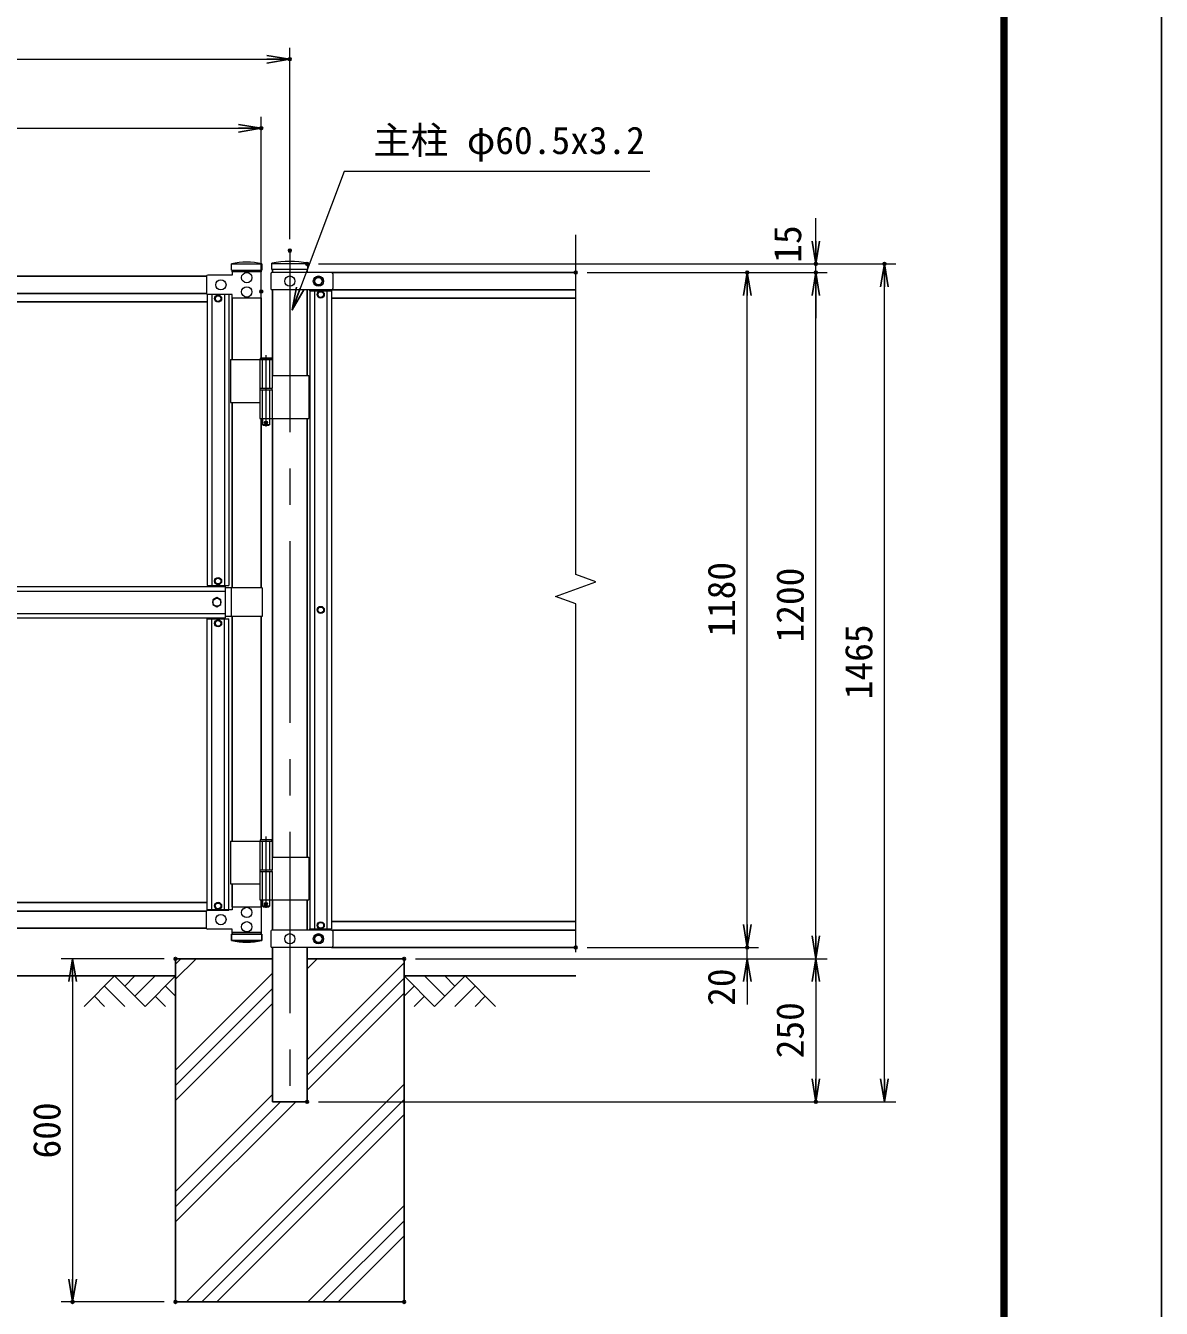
# Model space of a CAD drawing. Units: millimetres, scale not verified. Extents: x -4200 to 4200, y -2969 to 2971.
# Drawn here: x 2213 to 4200, y -898 to 1345 of the extents above; entities that cross this region are included whole.
import ezdxf
from ezdxf.enums import TextEntityAlignment as Align

# ---------------------------------------------------------------- set-up
doc = ezdxf.new("R2010")
doc.units = ezdxf.units.MM
doc.header["$LTSCALE"] = 10
doc.header["$PDMODE"] = 32
doc.header["$PDSIZE"] = 5
doc.linetypes.add('DASHED', pattern=[7.5, 6, -1.5])
doc.linetypes.add('USER1', pattern=[50.8, 31.75, -6.35, 6.35, -6.35])
for name, color, linetype, lineweight in [('0-0_D-STR1', 1, 'Continuous', 25), ('0-1_D-STR3', 3, 'Continuous', 13), ('0-2_D-BMK', 2, 'USER1', 13), ('0-3_D-STR-DIM', 7, 'Continuous', 13), ('0-6_D-STR-TXT', 7, 'Continuous', 13), ('0-7_D-BGD', 7, 'Continuous', 25), ('0-8_D-DCR-HCH', 7, 'Continuous', 13), ('0-9_D-STR4', 7, 'Continuous', 25), ('0-C_D-TTL', 2, 'Continuous', 25)]:
    doc.layers.add(name, color=color, linetype=linetype, lineweight=lineweight)
doc.layers.add('0-4_0', color=7, linetype='Continuous')
doc.layers.add('0-5_Defpoints', color=8, linetype='Continuous')
doc.styles.add('ＭＳ ゴシック', font='')
doc.styles.get('ＭＳ ゴシック').set_extended_font_data('MS Gothic')

# ---------------------------------------------------------------- blocks, each defined once
blk = doc.blocks.new('_Open')
at = {"layer": '0-4_0'}
blk.add_line((-10, 1.667), (0, 0), dxfattribs=at)
blk.add_lwpolyline([(-10, -1.667), (0, 0), (-10, 0)], dxfattribs=at)

msp = doc.modelspace()

# ---------------------------------------------------------------- linework, layer by layer
at = {"layer": '0-0_D-STR1'}
for p, q in [((1775.52, 907.25), (2529.96, 907.25)), ((2574.44, 917.75), (2574.44, 914.75)), ((2625.24, 917.75), (2625.24, 914.75)), ((2644.99, 918.95), (2644.99, 913.74)), ((2705.49, 918.95), (2705.49, 913.74)), ((2747.9, 913.74), (3175.24, 913.74)), ((1775.52, 877.25), (2529.96, 877.25)), ((2568.74, 875.25), (2568.74, 875)), ((2644.99, 883.74), (2644.99, 734.24)), ((2705.49, 883.74), (2705.49, 734.24)), ((2710.24, 881.49), (2710.24, 883.74)), ((2747.89, 883.74), (3175.24, 883.74)), ((1774.74, 862.25), (2530.74, 862.25)), ((2574.44, 869.75), (2574.44, 761.54)), ((2625.24, 869.75), (2625.24, 764.54)), ((2748.24, 868.74), (3175.24, 868.74)), ((2574.44, 686.54), (2574.44, 362.25)), ((2625.24, 658.54), (2625.24, 362.25)), ((2625.24, 658.54), (2625.24, 362.25)), ((2644.99, 658.54), (2644.99, -108.46)), ((2705.49, 659.24), (2705.49, -107.76)), ((2574.44, 312.25), (2574.44, -80.46)), ((2625.24, 312.25), (2625.24, -77.46)), ((2574.44, -155.46), (2574.44, -195.25)), ((1774.74, -187.75), (2530.74, -187.75)), ((2625.24, -183.46), (2625.24, -196.36)), ((2644.99, -182.76), (2644.99, -236.26)), ((2705.49, -182.76), (2705.49, -236.26)), ((1775.52, -202.75), (2529.96, -202.75)), ((3175.24, -221.26), (2748.24, -221.26)), ((1775.52, -232.75), (2529.96, -232.75)), ((2573.24, -243.25), (2626.44, -243.25)), ((2573.24, -243.25), (2573.24, -254.25)), ((2574.44, -243.25), (2574.44, -240.25)), ((2625.24, -243.25), (2625.24, -240.25)), ((2626.44, -254.25), (2626.44, -243.25)), ((2710.24, -236.26), (2710.24, -234.01)), ((3175.24, -236.26), (2747.89, -236.26)), ((2573.24, -254.25), (2626.44, -254.25)), ((2644.99, -266.26), (2644.99, -536.26)), ((2705.49, -266.26), (2705.49, -536.26)), ((3175.24, -266.26), (2747.89, -266.26)), ((2644.99, -536.26), (2705.49, -536.26))]:
    msp.add_line(p, q, dxfattribs=at)
msp.add_arc((2599.84, -137.82), 119.43, 257.13052, 282.86948, dxfattribs=at)
at = {"layer": '0-1_D-STR3'}
for p, q in [((2573.24, 928.75), (2626.44, 928.75)), ((2573.24, 917.75), (2573.24, 928.75)), ((2626.44, 928.75), (2626.44, 917.75)), ((2643.79, 918.95), (2643.79, 929.83)), ((2705.49, 928.74), (2644.99, 928.74)), ((2706.69, 918.95), (2706.69, 929.83)), ((2529.69, 907.25), (2529.69, 877.25)), ((2573.24, 917.75), (2626.44, 917.75)), ((2641.91, 911.74), (2641.91, 885.74)), ((2706.69, 918.95), (2643.79, 918.95)), ((2748.24, 913.74), (2643.91, 913.74)), ((2750.24, 911.74), (2750.24, 885.74)), ((2530.74, 876), (2530.74, 368.48)), ((2530.74, 876), (2568.74, 876)), ((2530.74, 876), (2530.74, 366.5)), ((2538.74, 876), (2538.74, 368.48)), ((2538.74, 876), (2538.74, 366.5)), ((2560.74, 876), (2560.74, 368.48)), ((2560.74, 876), (2560.74, 366.5)), ((2568.74, 876), (2568.74, 368.48)), ((2568.74, 876), (2568.74, 366.5)), ((2748.24, 883.74), (2643.91, 883.74)), ((2710.24, 881.49), (2748.24, 881.49)), ((2710.24, 881.49), (2710.24, -234.01)), ((2718.24, 881.49), (2718.24, -234.01)), ((2740.24, 881.49), (2740.24, -234.01)), ((2748.24, 881.49), (2748.24, -234.01)), ((2643.4, 763.54), (2623.4, 763.54)), ((2624.4, 764.54), (2642.4, 764.54)), ((2643.4, 763.54), (2642.4, 764.54)), ((2643.4, 763.54), (2643.4, 761.54)), ((2571.29, 761.54), (2571.29, 686.54)), ((2571.29, 761.54), (2644.2, 761.54)), ((2622.6, 761.54), (2622.6, 711.54)), ((2644.2, 761.54), (2644.2, 711.54)), ((2644.2, 733.54), (2708.54, 733.54)), ((2708.54, 733.54), (2708.54, 658.54)), ((2622.6, 711.54), (2644.2, 711.54)), ((2622.6, 708.54), (2644.2, 708.54)), ((2622.6, 708.54), (2622.6, 658.54)), ((2622.9, 711.54), (2622.9, 708.54)), ((2622.9, 708.54), (2643.9, 708.54)), ((2643.9, 711.54), (2643.9, 708.54)), ((2644.2, 708.54), (2644.2, 658.54)), ((2571.29, 686.54), (2622.49, 686.54)), ((2622.6, 658.54), (2708.54, 658.54)), ((2627.4, 658.54), (2627.4, 647.54)), ((2628.4, 646.54), (2627.4, 647.54)), ((2628.4, 646.54), (2638.4, 646.54)), ((2638.4, 646.54), (2639.4, 647.54)), ((1742.74, 364.75), (2562.74, 364.75)), ((2530.74, 366.5), (2568.74, 366.5)), ((2562.74, 309.75), (2562.74, 364.75)), ((2626.84, 362.25), (2562.74, 362.25)), ((2572.84, 362.25), (2572.84, 312.25)), ((2626.84, 362.25), (2626.84, 312.25)), ((1742.74, 356.75), (2562.74, 356.75)), ((1742.74, 317.75), (2562.74, 317.75)), ((1742.74, 309.75), (2562.74, 309.75)), ((2530.74, -201.5), (2530.74, 308)), ((2530.74, 308), (2568.74, 308)), ((2530.74, -201.5), (2530.74, 306.02)), ((2538.74, -201.5), (2538.74, 308)), ((2538.74, -201.5), (2538.74, 306.02)), ((2560.74, -201.5), (2560.74, 308)), ((2560.74, -201.5), (2560.74, 306.02)), ((2626.84, 312.25), (2562.74, 312.25)), ((2568.74, -201.5), (2568.74, 308)), ((2568.74, -201.5), (2568.74, 306.02)), ((2571.29, -80.46), (2571.29, -155.46)), ((2571.29, -80.46), (2644.2, -80.46)), ((2622.6, -80.46), (2622.6, -130.46)), ((2643.4, -78.46), (2623.4, -78.46)), ((2624.4, -77.46), (2642.4, -77.46)), ((2643.4, -78.46), (2642.4, -77.46)), ((2643.4, -78.46), (2643.4, -80.46)), ((2644.2, -80.46), (2644.2, -130.46)), ((2644.2, -108.46), (2708.54, -108.46)), ((2708.54, -108.46), (2708.54, -183.46)), ((2622.6, -130.46), (2644.2, -130.46)), ((2622.6, -133.46), (2644.2, -133.46)), ((2622.6, -133.46), (2622.6, -183.46)), ((2622.9, -130.46), (2622.9, -133.46)), ((2622.9, -133.46), (2643.9, -133.46)), ((2643.9, -130.46), (2643.9, -133.46)), ((2644.2, -133.46), (2644.2, -183.46)), ((2571.29, -155.46), (2622.49, -155.46)), ((2530.74, -201.5), (2568.74, -201.5)), ((2622.6, -183.46), (2708.54, -183.46)), ((2627.4, -183.46), (2627.4, -194.46)), ((2628.4, -195.46), (2627.4, -194.46)), ((2628.4, -195.46), (2638.4, -195.46)), ((2638.4, -195.46), (2639.4, -194.46)), ((2529.69, -232.75), (2529.69, -202.75)), ((2641.91, -238.26), (2641.91, -264.26)), ((2748.24, -236.26), (2643.91, -236.26)), ((2710.24, -234.01), (2748.24, -234.01)), ((2750.24, -238.26), (2750.24, -264.26)), ((2748.24, -266.26), (2643.91, -266.26))]:
    msp.add_line(p, q, dxfattribs=at)
at = {"layer": '0-1_D-STR3', "linetype": 'DASHED'}
for p, q in [((2627.1, 761.54), (2627.1, 711.54)), ((2639.7, 761.54), (2639.7, 711.54)), ((2627.1, 708.54), (2627.1, 658.54)), ((2639.7, 708.54), (2639.7, 658.54)), ((2627.1, -80.46), (2627.1, -130.46)), ((2639.7, -80.46), (2639.7, -130.46)), ((2627.1, -133.46), (2627.1, -183.46)), ((2639.7, -133.46), (2639.7, -183.46))]:
    msp.add_line(p, q, dxfattribs=at)
at = {"layer": '0-1_D-STR3'}
for points in [[(2574.44, 869.75), (2625.24, 869.75), (2625.24, 914.75), (2574.44, 914.75), (2574.44, 909.25), (2531.69, 909.25)], [(2574.44, 869.75), (2574.44, 875.25), (2531.69, 875.25)], [(2624.4, 764.54), (2623.4, 763.54), (2623.4, 761.54)], [(2639.4, 658.54), (2639.4, 647.54), (2627.4, 647.54)], [(2624.4, -77.46), (2623.4, -78.46), (2623.4, -80.46)], [(2574.44, -195.25), (2625.24, -195.25), (2625.24, -240.25), (2574.44, -240.25), (2574.44, -234.75), (2531.69, -234.75)], [(2574.44, -195.25), (2574.44, -200.75), (2531.69, -200.75)], [(2639.4, -183.46), (2639.4, -194.46), (2627.4, -194.46)]]:
    msp.add_lwpolyline(points, dxfattribs=at)
for points in [[(2732.74, 898.74), (2729, 905.24), (2721.48, 905.24), (2717.74, 898.74), (2721.48, 892.24), (2729, 892.24)], [(2723.47, 875.24), (2726.36, 880.24), (2732.13, 880.24), (2735.02, 875.24), (2732.13, 870.24), (2726.36, 870.24)], [(2555.52, 868.25), (2552.63, 873.25), (2546.86, 873.25), (2543.97, 868.25), (2546.86, 863.25), (2552.63, 863.25)], [(2555.52, 374.25), (2552.63, 369.25), (2546.86, 369.25), (2543.97, 374.25), (2546.86, 379.25), (2552.63, 379.25)], [(2555.52, 374.25), (2552.63, 369.25), (2546.86, 369.25), (2543.97, 374.25), (2546.86, 379.25), (2552.63, 379.25)], [(2547.74, 345.35), (2540.73, 341.3), (2540.73, 333.2), (2547.74, 329.15), (2554.76, 333.2), (2554.76, 341.3)], [(2723.47, 323.74), (2726.36, 328.74), (2732.13, 328.74), (2735.02, 323.74), (2732.13, 318.74), (2726.36, 318.74)], [(2555.52, 300.25), (2552.63, 305.25), (2546.86, 305.25), (2543.97, 300.25), (2546.86, 295.25), (2552.63, 295.25)], [(2555.52, 300.25), (2552.63, 305.25), (2546.86, 305.25), (2543.97, 300.25), (2546.86, 295.25), (2552.63, 295.25)], [(2555.52, -193.75), (2552.63, -198.75), (2546.86, -198.75), (2543.97, -193.75), (2546.86, -188.75), (2552.63, -188.75)], [(2723.47, -227.76), (2726.36, -222.76), (2732.13, -222.76), (2735.02, -227.76), (2732.13, -232.76), (2726.36, -232.76)], [(2732.74, -251.26), (2729, -244.76), (2721.48, -244.76), (2717.74, -251.26), (2721.48, -257.76), (2729, -257.76)]]:
    msp.add_lwpolyline(points, close=True, dxfattribs=at)
for centre, radius in [((2554.69, 892.25), 9), ((2599.84, 904.75), 9), ((2675.24, 898.74), 9), ((2725.24, 898.74), 9), ((2725.24, 898.74), 6.5), ((2599.84, 879.75), 9), ((2729.24, 875.24), 6.25), ((2729.24, 875.24), 5), ((2549.74, 868.25), 6.25), ((2549.74, 868.25), 5), ((2633.4, 651.54), 2.5), ((2549.74, 374.25), 6.25), ((2549.74, 374.25), 6.25), ((2549.74, 374.25), 5), ((2549.74, 374.25), 5), ((2547.74, 337.25), 7.03), ((2729.24, 323.74), 6.25), ((2729.24, 323.74), 5), ((2549.74, 300.25), 6.25), ((2549.74, 300.25), 6.25), ((2549.74, 300.25), 5), ((2549.74, 300.25), 5), ((2549.74, -193.75), 6.25), ((2549.74, -193.75), 5), ((2599.84, -205.25), 9), ((2633.4, -190.46), 2.5), ((2554.69, -217.75), 9), ((2599.84, -230.25), 9), ((2729.24, -227.76), 6.25), ((2729.24, -227.76), 5), ((2675.24, -251.26), 9), ((2725.24, -251.26), 9), ((2725.24, -251.26), 6.5)]:
    msp.add_circle(centre, radius, dxfattribs=at)
for centre, radius, start, end in [((2599.84, 812.32), 119.43, 77.13052, 102.86948), ((2675.24, 772.95), 160, 78.66399, 101.33601), ((2531.69, 907.25), 2, 90, 180), ((2643.91, 911.74), 2, 90, 180), ((2748.24, 911.74), 2, 0, 90), ((2531.69, 877.25), 2, 180, 270), ((2643.91, 885.74), 2, 180, 270), ((2748.24, 885.74), 2, 270, 0), ((2531.69, -202.75), 2, 90, 180), ((2531.69, -232.75), 2, 180, 270), ((2643.91, -238.26), 2, 90, 180), ((2748.24, -238.26), 2, 0, 90), ((2643.91, -264.26), 2, 180, 270), ((2748.24, -264.26), 2, 270, 0)]:
    msp.add_arc(centre, radius, start, end, dxfattribs=at)
at = {"layer": '0-2_D-BMK'}
for p, q in [((2675.24, 951.98), (2675.24, -546.83)), ((2633.4, 769.46), (2633.4, 644.57)), ((2629.78, 651.54), (2637.03, 651.54)), ((2633.4, -72.54), (2633.4, -197.43)), ((2629.78, -190.46), (2637.03, -190.46))]:
    msp.add_line(p, q, dxfattribs=at)
at = {"layer": '0-3_D-STR-DIM'}
for p, q in [((2675.24, 971.98), (2675.24, 1306.74)), ((715.24, 1286.74), (2635.24, 1286.74)), ((2625.24, 900.44), (2625.24, 1186.04)), ((1720.24, 1166.04), (2585.24, 1166.04)), ((3595.24, 968.74), (3595.24, 1008.74)), ((3175.24, 385.89), (3175.24, 979.74)), ((2725.49, 928.74), (3735.24, 928.74)), ((2725.49, 928.74), (3615.24, 928.74)), ((3595.24, 913.74), (3595.24, 928.74)), ((3195.24, 913.74), (3495.24, 913.74)), ((3195.24, 913.74), (3615.24, 913.74)), ((3195.24, 913.74), (3615.24, 913.74)), ((3715.24, -496.26), (3715.24, 888.74)), ((3475.24, -226.26), (3475.24, 873.74)), ((3595.24, -246.26), (3595.24, 873.74)), ((3595.24, 873.74), (3595.24, 833.74)), ((3210.48, 373.07), (3175.24, 385.89)), ((3140, 347.42), (3210.48, 373.07)), ((3175.24, 334.59), (3140, 347.42)), ((3175.24, -274.49), (3175.24, 334.59)), ((3475.24, -226.26), (3475.24, -186.26)), ((3195.24, -266.26), (3495.24, -266.26)), ((3195.24, -266.26), (3495.24, -266.26)), ((3475.24, -286.26), (3475.24, -266.26)), ((2455.24, -286.26), (2275.24, -286.26)), ((2895.24, -286.26), (3495.24, -286.26)), ((2895.24, -286.26), (3615.24, -286.26)), ((2895.24, -286.26), (3615.24, -286.26)), ((2295.24, -326.26), (2295.24, -846.26)), ((3475.24, -326.26), (3475.24, -366.26)), ((3595.24, -326.26), (3595.24, -496.26)), ((2725.49, -536.26), (3735.24, -536.26)), ((2725.49, -536.26), (3615.24, -536.26)), ((2455.24, -886.26), (2275.24, -886.26))]:
    msp.add_line(p, q, dxfattribs=at)
at = {"layer": '0-5_Defpoints'}
for p in [(2675.24, 1286.74), (2625.24, 1166.04), (2675.24, 951.98), (2705.49, 928.74), (3595.24, 928.74), (3715.24, 928.74), (3175.24, 913.74), (3475.24, 913.74), (3595.24, 913.74), (2625.24, 880.44), (3175.24, -266.26), (3475.24, -266.26), (2475.24, -286.26), (2875.24, -286.26), (2705.49, -536.26), (3595.24, -536.26), (2295.24, -886.26), (2475.24, -886.26), (2475.24, -886.26), (2875.24, -886.26)]:
    msp.add_point(p, dxfattribs=at)
at = {"layer": '0-6_D-STR-TXT'}
msp.add_lwpolyline([(3304.77, 1090.43), (2770.09, 1090.43), (2680.09, 850.16)], dxfattribs=at)
at = {"layer": '0-7_D-BGD'}
for p, q in [((875.24, -316.26), (2475.24, -316.26)), ((2875.24, -316.26), (3175.24, -316.26))]:
    msp.add_line(p, q, dxfattribs=at)
at = {"layer": '0-8_D-DCR-HCH'}
for p, q in [((2475.24, -322.19), (2511.18, -286.26)), ((2475.24, -295.68), (2484.66, -286.26)), ((2705.49, -304.08), (2723.31, -286.26)), ((2475.24, -481.29), (2644.99, -311.54)), ((2705.49, -463.18), (2875.24, -293.43)), ((2368.82, -316.26), (2315.61, -369.47)), ((2351.08, -334), (2386.72, -369.47)), ((2368.82, -316.26), (2422.03, -369.47)), ((2386.56, -334), (2404.29, -316.26)), ((2404.29, -351.73), (2439.77, -316.26)), ((2422.03, -369.47), (2475.24, -316.26)), ((2457.51, -334), (2475.24, -351.65)), ((2705.49, -489.69), (2875.24, -319.94)), ((2928.45, -369.47), (2875.24, -316.26)), ((2892.98, -334), (2875.24, -351.65)), ((2946.19, -351.73), (2910.72, -316.26)), ((2981.67, -316.26), (2928.45, -369.47)), ((2964.02, -334.09), (2946.19, -316.26)), ((2999.4, -334), (2963.77, -369.47)), ((2981.67, -316.26), (3034.88, -369.47)), ((2333.34, -351.73), (2351.16, -369.47)), ((2439.77, -351.73), (2457.59, -369.47)), ((2475.24, -507.81), (2644.99, -338.06)), ((2705.49, -516.21), (2875.24, -346.46)), ((2910.72, -351.73), (2892.9, -369.47)), ((3017.14, -351.73), (2999.32, -369.47)), ((2475.24, -534.33), (2644.99, -364.58)), ((2494.54, -886.26), (2875.24, -505.56)), ((2475.24, -693.43), (2644.99, -523.68)), ((2475.24, -746.46), (2685.44, -536.26)), ((2475.24, -719.94), (2658.93, -536.26)), ((2521.06, -886.26), (2875.24, -532.07)), ((2547.57, -886.26), (2875.24, -558.59)), ((2706.67, -886.26), (2875.24, -717.69)), ((2733.19, -886.26), (2875.24, -744.21)), ((2759.71, -886.26), (2875.24, -770.72))]:
    msp.add_line(p, q, dxfattribs=at)
at = {"layer": '0-9_D-STR4'}
for p, q in [((2475.24, -286.26), (2475.24, -886.26)), ((2644.99, -286.26), (2475.24, -286.26)), ((2875.24, -286.26), (2705.49, -286.26)), ((2875.24, -286.26), (2875.24, -886.26)), ((2475.24, -886.26), (2875.24, -886.26))]:
    msp.add_line(p, q, dxfattribs=at)
at = {"layer": '0-C_D-TTL'}
for points in [[(-4200.45, 2970.62), (4199.55, 2970.62), (4199.55, -2969.38), (-4200.45, -2969.38)], [(-3930.45, 2750.62), (3929.55, 2750.62), (3929.55, -2749.38), (-3930.45, -2749.38)], [(-3927.95, 2748.12), (3927.05, 2748.12), (3927.05, -2746.88), (-3927.95, -2746.88)], [(-3925.45, 2745.62), (3924.55, 2745.62), (3924.55, -2744.38), (-3925.45, -2744.38)], [(-3922.95, 2743.12), (3922.05, 2743.12), (3922.05, -2741.88), (-3922.95, -2741.88)], [(-3920.45, 2740.62), (3919.55, 2740.62), (3919.55, -2739.38), (-3920.45, -2739.38)]]:
    msp.add_lwpolyline(points, close=True, dxfattribs=at)

# ---------------------------------------------------------------- block references
at = {"layer": '0-3_D-STR-DIM', "xscale": 4, "yscale": 4}
for p in [(2675.24, 1286.74), (2625.24, 1166.04)]:
    msp.add_blockref('_Open', p, dxfattribs=at)
for p, rotation in [((3595.24, 928.74), 270), ((3715.24, 928.74), 90), ((3475.24, 913.74), 90), ((3595.24, 913.74), 90), ((3595.24, 913.74), 90), ((3475.24, -266.26), 270), ((3475.24, -266.26), 270), ((3595.24, -286.26), 270), ((2295.24, -286.26), 90), ((3475.24, -286.26), 90), ((3595.24, -286.26), 90), ((3595.24, -536.26), 270), ((3715.24, -536.26), 270), ((2295.24, -886.26), 270)]:
    msp.add_blockref('_Open', p, dxfattribs=dict(at, rotation=rotation))
at = {"layer": '0-6_D-STR-TXT', "xscale": 4, "yscale": 4, "rotation": 249.46512}
msp.add_blockref('_Open', (2679.38, 848.29), dxfattribs=at)

# ---------------------------------------------------------------- texts
at = {"layer": '0-3_D-STR-DIM', "style": 'ＭＳ ゴシック'}
for s, p in [('15', (3584.09, 930.81)), ('1180', (3468.49, 276.84)), ('1200', (3588.49, 266.84)), ('1465', (3708.49, 167.49)), ('20', (3468.5, -368.58)), ('250', (3588.49, -460.26)), ('600', (2288.49, -635.51))]:
    msp.add_text(s, height=48.09, rotation=90, dxfattribs=at).set_placement(p, align=Align.BOTTOM_LEFT)
at = {"layer": '0-6_D-STR-TXT', "style": 'ＭＳ ゴシック'}
msp.add_text('主柱 φ60.5x3.2', height=48.09, dxfattribs=at).set_placement((2821.01, 1106.45), align=Align.BOTTOM_LEFT)

doc.saveas('drawing.dxf')
